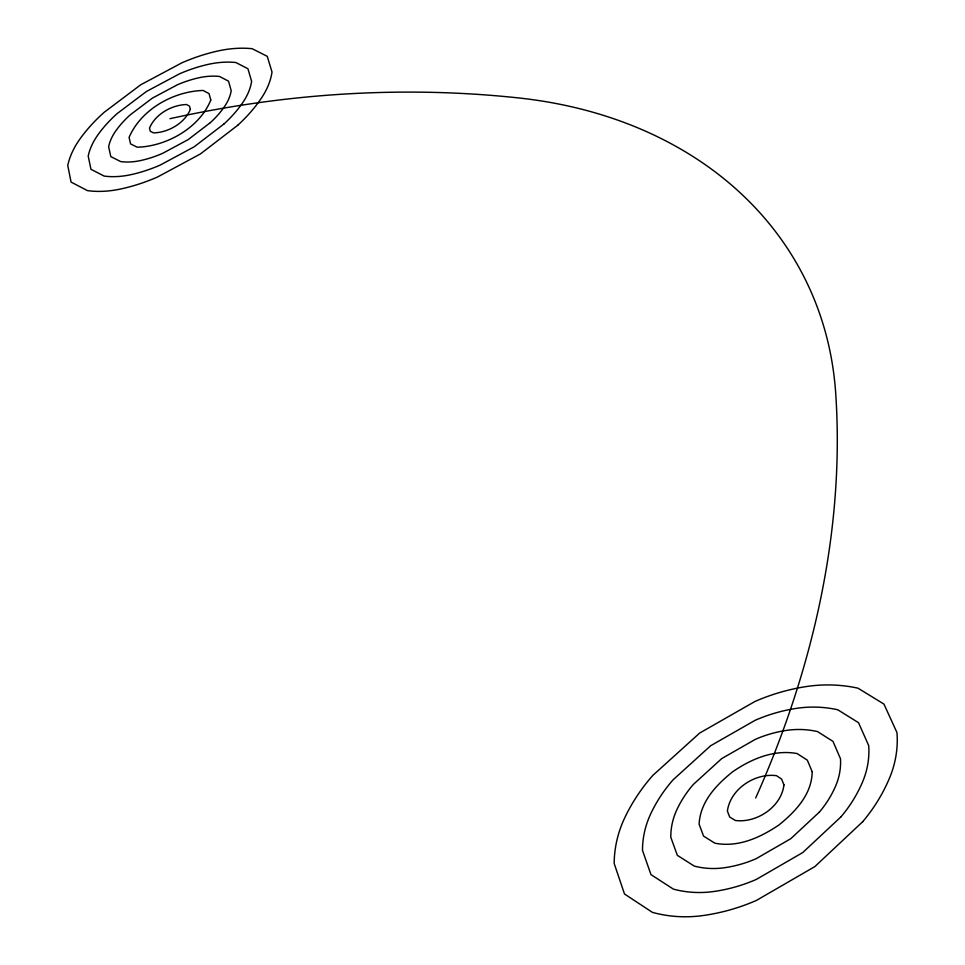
<?xml version="1.0" encoding="UTF-8"?>
<svg xmlns="http://www.w3.org/2000/svg" width="965" height="965" viewBox="0 0 965 965"><rect width="100%" height="100%" fill="white"/><g stroke="black" fill="none" stroke-linecap="round" stroke-linejoin="round"><path stroke-width="1.45" d="M169.949 118.695A1272.654 1072.356 -55.1 0 1 518.567 97.935A479.702 374.709 -26.5 0 1 835.678 392.96A1013.286 727.465 -38.6 0 1 755.679 797.983M812.216 771.795C811.794 794.472 795.534 811.517 778.96 824.966C760.143 837.644 738.056 847.752 714.884 843.181L703.569 836.124L699.106 824.182C700.228 801.722 716.271 784.859 732.918 771.578C751.747 758.779 773.906 749.335 797.078 753.544L807.331 760.167L812.216 771.795M783.954 784.883C781.397 806.897 756.741 823.254 735.366 820.491L729.685 817.017L727.405 811.082C730.264 789.008 754.968 772.82 776.463 775.679L781.566 779.032L783.954 784.883M210.792 100.01C199.598 127.863 166.535 146.427 137.235 147.211L130.589 143.93L129.081 137.392C141.095 109.407 173.254 91.373 203.096 90.457L209.055 93.629L210.792 100.01M190.37 109.359C184.544 123.351 168.465 132.41 153.64 132.917L150.299 131.3L149.515 128.043C155.486 114.015 171.625 104.968 186.571 104.534L189.526 106.15L190.37 109.359M862.807 821.601L814.846 866.594L756.451 900.405A182.228 162.868 -16 0 1 703.22 915.52A118.442 107.899 -16 0 1 652.424 912.371L624.512 894L614.174 863.506A121.204 112.435 -11.7 0 1 624.789 817.705A193.977 180.841 -3.4 0 1 652.919 775.317L699.685 733.038L754.968 701.471A194.206 178.935 -0.8 0 1 805.353 686.706A129.141 117.018 -3.9 0 1 857.969 688.178L883.952 704.088L896.955 732.556A118.333 105.559 -8.8 0 1 889.634 777.79A182.083 161.565 -13.3 0 1 862.807 821.601M841.022 816.8L802.747 852.565L756.295 879.429A146.535 131.433 -15 0 1 713.943 891.479A94.92 86.452 -14.8 0 1 673.413 889.127L650.977 874.628L642.497 850.394A96.705 89.335 -11.3 0 1 650.736 813.797A154.026 142.892 -5.2 0 1 673.136 779.78L710.638 745.752L755.1 720.324A154.147 141.722 -3 0 1 795.63 708.479A102.941 93.376 -5.1 0 1 837.825 709.794L858.524 722.701L868.717 745.631A94.86 84.944 -9 0 1 862.589 781.867A146.451 130.565 -12.8 0 1 841.022 816.8M819.418 812.035L790.781 838.694L756.138 858.693A110.492 99.443 -13.9 0 1 724.558 867.716A71.326 64.945 -13.6 0 1 694.233 866.063L677.333 855.328L670.808 837.282A72.339 66.549 -10.9 0 1 676.791 809.864A114.69 105.873 -6.7 0 1 693.521 784.268L721.724 758.599L755.245 739.395A114.751 105.245 -4.9 0 1 785.812 730.493A76.947 69.842 -6.3 0 1 817.536 731.591L832.988 741.397L840.479 758.719A71.301 64.088 -9.2 0 1 835.678 785.92A110.456 98.949 -12.2 0 1 819.418 812.035M237.704 125.293L200.358 153.978L157.669 176.933A131.916 85.559 -26.6 0 1 120.697 188.995A85.39 56.079 -27 0 1 87.453 190.612L71.072 182.083L67.755 165.449A86.705 57.852 -26.9 0 1 80.252 138.55A137.235 92.736 -26.4 0 1 104.184 112.302L140.709 84.799L181.709 62.906A136.861 92.363 -25.7 0 1 217.282 51.121A91.566 61.024 -25.3 0 1 252.13 48.696L267.245 56.32L272.009 72.013A84.799 55.56 -25.4 0 1 261.141 98.514A131.554 85.246 -26 0 1 237.704 125.293M210.358 122.627L188.042 139.696L162.639 153.339A79.685 52.062 -26.4 0 1 140.637 160.54A51.302 33.787 -26.7 0 1 120.734 161.601L110.806 156.607L108.647 146.74A51.772 34.414 -26.6 0 1 115.957 130.649A81.591 54.643 -26.3 0 1 130.251 114.835L152.265 98.201L177.065 84.944A81.458 54.51 -25.9 0 1 198.573 77.839A54.8 36.405 -25.7 0 1 219.525 76.464L228.512 81.157L231.202 90.674A51.085 33.594 -25.7 0 1 224.471 106.633A79.552 51.953 -26.1 0 1 210.358 122.627M223.989 123.954L194.182 146.801L160.166 165.087A105.885 68.925 -26.5 0 1 130.709 174.713A68.358 44.957 -26.8 0 1 104.148 176.064L90.975 169.321L88.201 156.089A69.191 46.079 -26.8 0 1 98.08 134.605A109.286 73.509 -26.3 0 1 117.175 113.568L146.463 91.47L179.394 73.883A109.045 73.28 -25.8 0 1 207.958 64.426A73.159 48.672 -25.5 0 1 235.87 62.532L247.909 68.72L251.612 81.337A67.984 44.619 -25.6 0 1 242.77 102.58A105.643 68.72 -26 0 1 223.989 123.954"/></g></svg>
